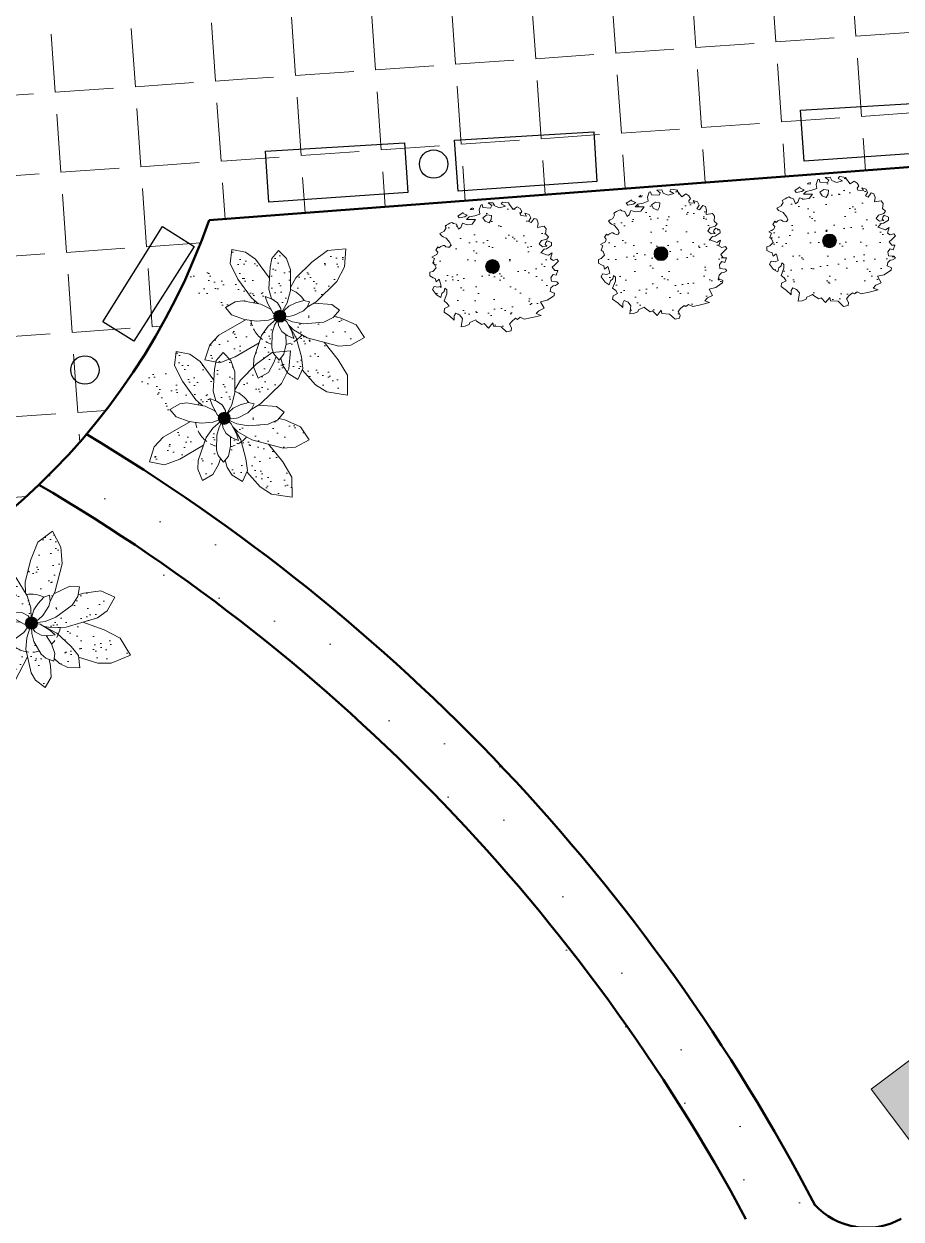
# Model space of a CAD drawing. Header units: millimetres. Extents: x -1763 to 200130, y 32327 to 185293.
# Drawn here: x 53097 to 66075, y 93435 to 111126 of the extents above; entities that cross this region are included whole.
import ezdxf

# ---------------------------------------------------------------- set-up
doc = ezdxf.new("R2010")
doc.units = ezdxf.units.MM
for name, color, linetype, lineweight in [('3', 7, 'Continuous', 9), ('5', 7, 'Continuous', 20), ('road', 7, 'Continuous', 50), ('trees', 7, 'Continuous', 20)]:
    doc.layers.add(name, color=color, linetype=linetype, lineweight=lineweight)
pattern_1 = [(4, (-124235629.9270571, -85020526.08981256), (-82.8323247474616, 1184.557431481028), [863.5999999999992, -323.8499999999997]), (94, (-124235629.9270571, -85020526.08981256), (-1184.557431481028, -82.83232474746154), [863.5999999999992, -323.8499999999997])]
pattern_2 = [(37.50000000000001, (0, 0), (-3.200062591968091, 97.88264746586847), [0, -77.21600000000001, 0, -86.36, 0, -82.55]), (7.499999999999999, (0, 0), (89.90465662760053, 143.3650201136709), [0, -41.65600000000001, 0, -69.596, 0, -26.67]), (327.5, (-62.48399999999999, 0), (158.1984740482916, 0.2874369357091382), [0, -25.4, 0, -91.44, 0, -119.38]), (317.5, (-62.48399999999999, 0), (152.7112904944594, 44.58586465144325), [0, -12.7, 0, -59.944, 0, -68.58])]

# ---------------------------------------------------------------- blocks, each defined once
blk = doc.blocks.new('K12-2')
at = {"linetype": 'Continuous'}
h = blk.add_hatch(dxfattribs=at)
h.set_pattern_fill('AR-SAND', scale=2, style=0)
h.set_pattern_definition(pattern_2)
h.paths.add_polyline_path([(106.7599999998965, 191.7999999996027), (104.3799999999938, 199.0479999999443), (110.6699999998018, 207.7104999998483), (104.7199999998157, 218.1399999999485), (93.32999999992532, 225.3874999996697), (78.19949999998423, 215.1344999997454), (60.00999999992199, 238.4689999998955), (63.40949999980869, 239.8829999997324), (37.22999999990861, 242.8884999999355), (32.80999999992854, 235.9944999998333), (48.95999999985361, 227.3319999999294), (26.8599999999424, 220.968499999799), (8.499999999912687, 228.3924999996962), (2.719999999953866, 240.4139999998734), (-15.98000000012692, 239.3529999999373), (-2.890000000206771, 229.8069999997097), (-7.310000000186828, 220.2609999999332), (-36.38000000001011, 222.2054999997417), (-39.44050000018433, 233.1659999999829), (-44.2000000000462, 231.7514999999694), (-50.49000000008347, 213.1899999999369), (-47.94000000015331, 197.6339999996489), (-67.32000000011107, 191.2699999998002), (-88.06000000004312, 186.4974999998594), (-97.58000000010905, 176.7749999999069), (-63.75000000002728, 176.4214999998294), (-76.33050000004188, 159.9809999997888), (-96.0500000001066, 157.5060000000085), (-113.7300000000341, 163.1634999998787), (-119.8504999999841, 146.3694999997606), (-127.8400000001075, 140.5359999998836), (-136.5100000000438, 159.0974999999162), (-147.3900000000886, 162.2789999996676), (-153.5100000000984, 165.9915000000183), (-160.4800000000064, 162.6329999999148), (-167.7900000001952, 158.9205000000222), (-178.1605000001055, 152.9104999999618), (-177.3100000000359, 149.7285000000339), (-175.4400000002079, 144.9554999999236), (-182.4100000001181, 133.1109999996406), (-191.5900000001336, 127.6315000000035), (-198.2199999999921, 123.5659999997515), (-192.1000000002114, 115.080499999749), (-186.3200000000233, 111.898499999821), (-175.4400000002079, 106.948999999986), (-161.1600000001108, 90.1549999998679), (-157.420500000173, 80.25550000002113), (-162.1800000000349, 73.00799999984154), (-168.9800000001468, 72.65499999994063), (-176.1200000000845, 74.4219999996858), (-181.5599999999922, 78.48849999981759), (-186.6600000000745, 79.19499999979598), (-194.9905000001327, 75.48299999962181), (-200.7700000001478, 69.6494999997376), (-206.3800000000829, 74.06849999960832), (-213.6900000000442, 61.87149999959366), (-206.5500000001066, 54.26999999963298), (-210.1205000001301, 44.37099999995553), (-219.9805000000213, 39.77450000002136), (-228.4799999999905, 34.29400000004536), (-219.3000000002048, 29.87499999971624), (-225.5905000001822, 12.90500000004249), (-218.6200000001027, 7.601999999678797), (-213.0100000001675, -5.833500000335321), (-225.4199999999856, -18.73750000004658), (-236.1300000000028, -22.09650000031979), (-236.3000000000302, -35.70850000005884), (-224.5700000000853, -42.77900000033696), (-216.4105000001673, -45.4310000000114), (-213.1800000001949, -58.15900000015974), (-201.279999999997, -48.25900000014372), (-199.7499999999945, -51.61799999996565), (-193.800000000012, -74.24500000025), (-204.680000000053, -78.3110000002125), (-220.3200000001288, -75.83599999998114), (-226.2705000000551, -87.32600000030654), (-210.9700000000904, -107.4785000000702), (-195.5000000000382, -117.2010000000228), (-190.7400000000071, -101.9980000000941), (-182.070000000067, -94.57400000019696), (-179.6900000001642, -82.37650000001304), (-172.2100000001792, -88.38700000024254), (-172.2100000001792, -103.4125000001077), (-183.090500000164, -130.2825000002485), (-170.8500000002004, -139.6509999999616), (-164.2200000001158, -150.2580000001253), (-181.2200000001667, -159.4505000002755), (-182.9200000001965, -172.3544999999866), (-162.3505000000021, -187.2040000002962), (-144.5000000001073, -203.2905000000974), (-144.6700000001347, -186.6735000003245), (-138.7200000001485, -176.951000000372), (-124.2700000000241, -183.3145000000513), (-113.9005000000016, -196.3960000002771), (-118.1500000000142, -227.685000000296), (-103.3605000000079, -225.564000000304), (-87.55050000013398, -219.7304999999687), (-85.0000000000382, -212.4825000000783), (-63.41000000020539, -202.2295000001614), (-60.01000000014926, -206.295500000124), (-40.63000000019201, -219.2000000000044), (-32.130499999992, -215.4880000002813), (-14.96000000019922, -232.9880000002086), (0.6799999998765998, -213.7200000001976), (3.399499999886757, -226.0940000001065), (32.29999999985013, -227.8620000001901), (53.20949999986625, -247.3070000000953), (70.20999999986088, -243.2410000001255), (72.24999999994178, -232.2815000002302), (64.25999999987833, -218.4930000003078), (72.92949999987472, -207.5330000002432), (86.86999999986436, -196.0430000003762), (93.84000000000017, -199.9315000002753), (104.0399999999427, -191.9765000002371), (119.8499999998166, -199.7545000003811), (143.479500000012, -194.2750000002924), (149.5999999999658, -193.3905000000814), (183.0899999999928, -184.905999999959), (165.0700000000143, -178.1880000003221), (175.0994999999893, -167.4050000001444), (194.4799999998868, -158.0360000002693), (181.3894999997974, -133.6410000003525), (206.7199999999065, -127.9845000003697), (225.9299999998366, -114.3730000003415), (232.3899999998976, -110.3065000002098), (233.4099999998215, -101.4680000002991), (217.2599999998965, -94.39750000001368), (219.9799999998504, -81.13950000006301), (228.8194999998741, -72.83100000040578), (237.1499999999287, -71.77000000001863), (248.7099999998463, -64.52250000029743), (242.9299999998875, -57.98200000026554), (222.5300000000061, -56.03700000028766), (220.6599999999526, -41.36450000033077), (228.9899999998416, -30.05100000018865), (240.7194999998428, -33.23350000027859), (247.0099999998202, -15.55550000011863), (235.1094999999078, -15.55550000011863), (225.24999999996, -3.005000000033772), (235.1094999999078, 5.3034999996235), (248.8799999998737, 19.445499999616), (242.7599999998638, 27.04700000003503), (228.9899999998416, 22.62749999999506), (218.2794999998805, 29.34449999975185), (224.5699999998579, 50.91099999981093), (210.7999999998356, 41.89599999972416), (203.9999999999533, 44.19399999960285), (183.9399999998932, 51.61849999967671), (181.8999999998159, 50.91099999981087), (194.6499999999105, 65.40699999959178), (203.8294999999853, 66.64449999971112), (222.8699999998317, 79.01849999961996), (222.0199999999313, 89.97849999968454), (206.5499999998792, 96.8724999997867), (200.9399999999478, 89.62499999961445), (198.2199999999939, 82.37749999989316), (204.5099999998019, 76.72049999973387), (188.699999999928, 74.24549999996087), (176.4599999999082, 84.67549999977197), (184.2799999999443, 97.75649999982852), (204.6799999998257, 103.2364999996353), (211.309999999914, 112.0750000000044), (200.0899999998183, 122.8584999998929), (202.4695000000065, 141.9499999997207), (194.8199999999379, 151.4959999999483), (170.3399999998983, 147.4299999999857), (171.8699999999007, 163.693499999681), (167.449999999917, 177.8354999996737), (157.2499999999782, 181.3709999996718), (145.3500000000094, 165.6379999999408), (135.6599999999162, 169.7034999997413), (143.9899999998051, 183.4924999998256), (138.039999999819, 196.0429999999178), (121.7194999999265, 200.8164999997462), (128.1799999999312, 190.0329999998576)])
h.paths.add_polyline_path([(-12.58000000007092, 163.8699999998572), (-28.22050000008675, 170.2339999997057), (-36.38000000001009, 183.8454999997339), (-21.42000000003463, 194.8054999997985), (-3.91000000013082, 191.7999999996028), (-5.440000000133297, 176.7749999999069)], flags=16)
h.paths.add_polyline_path([(26.14384128001319, 0, -1), (-26.14384128001319, 0, -1)], flags=16)
h = blk.add_hatch(color=256, dxfattribs=at)
edge = h.paths.add_edge_path()
edge.add_arc((0, 0), 26.14384128001319, 0, 360)
for p, q in [((-44.2000000000462, 231.7514999999694), (-50.49000000008346, 213.1899999999368)), ((-39.44050000018433, 233.1659999999829), (-44.2000000000462, 231.7514999999694)), ((-36.38000000001011, 222.2054999997417), (-39.44050000018433, 233.1659999999829)), ((2.71999999995387, 240.4139999998733), (-15.98000000012689, 239.3529999999373)), ((-15.98000000012689, 239.3529999999373), (-2.890000000206783, 229.8069999997097)), ((-2.890000000206783, 229.8069999997097), (-7.310000000186847, 220.2609999999331)), ((8.499999999912689, 228.3924999996962), (2.71999999995387, 240.4139999998733)), ((26.85999999994237, 220.968499999799), (8.499999999912689, 228.3924999996962)), ((48.95999999985361, 227.3319999999294), (26.85999999994237, 220.968499999799)), ((37.22999999990861, 242.8884999999354), (32.80999999992855, 235.9944999998334)), ((32.80999999992855, 235.9944999998334), (48.95999999985361, 227.3319999999294)), ((63.40949999980876, 239.8829999997324), (37.22999999990861, 242.8884999999354)), ((60.009999999922, 238.4689999998955), (63.40949999980876, 239.8829999997324)), ((78.19949999998425, 215.1344999997455), (60.009999999922, 238.4689999998955)), ((-110.1600000001799, 203.6444999998785), (-131.2400000001635, 190.2095000000336)), ((-131.2400000001635, 190.2095000000336), (-125.8000000000266, 183.4924999998257)), ((-125.8000000000266, 183.4924999998257), (-105.0600000000941, 186.4974999998594)), ((-111.0100000000803, 199.7554999998101), (-111.0100000000803, 199.7554999998101)), ((-95.37000000000444, 192.8609999999899), (-111.0100000000803, 199.7554999998101)), ((-105.0600000000941, 186.4974999998594), (-95.37000000000444, 192.8609999999899)), ((-88.06000000004315, 186.4974999998594), (-97.58000000010907, 176.7749999999069)), ((-67.32000000011067, 191.2699999998003), (-88.06000000004315, 186.4974999998594)), ((-75.82000000002336, 221.144999999975), (-83.8100000000868, 215.1344999997455)), ((-83.8100000000868, 215.1344999997455), (-72.93000000004213, 214.0739999999787)), ((-72.93000000004213, 214.0739999999787), (-71.74050000003444, 220.0844999997571)), ((-47.9400000001533, 197.6339999996489), (-67.32000000011067, 191.2699999998003)), ((-50.49000000008346, 213.1899999999368), (-47.9400000001533, 197.6339999996489)), ((-7.310000000186847, 220.2609999999331), (-36.38000000001011, 222.2054999997417)), ((-21.42000000003463, 194.8054999997985), (-36.38000000001011, 183.8454999997339)), ((-36.38000000001011, 183.8454999997339), (-28.22050000008676, 170.2339999997057)), ((-3.910000000130822, 191.7999999996027), (-21.42000000003463, 194.8054999997985)), ((-5.440000000133296, 176.7749999999069), (-3.910000000130822, 191.7999999996027)), ((93.32999999992535, 225.3874999996697), (78.19949999998425, 215.1344999997455)), ((104.7199999998156, 218.1399999999485), (93.32999999992535, 225.3874999996697)), ((104.3799999999937, 199.0479999999443), (110.6699999998018, 207.7104999998483)), ((106.7599999998965, 191.7999999996027), (104.3799999999937, 199.0479999999443)), ((110.6699999998018, 207.7104999998483), (104.7199999998156, 218.1399999999485)), ((128.1799999999312, 190.0329999998576), (106.7599999998965, 191.7999999996027)), ((138.039999999819, 196.0429999999178), (121.7194999999265, 200.8164999997462)), ((121.7194999999265, 200.8164999997462), (128.1799999999312, 190.0329999998576)), ((135.6599999999162, 169.7034999997413), (143.9899999998051, 183.4924999998257)), ((143.9899999998051, 183.4924999998257), (138.039999999819, 196.0429999999178)), ((157.2499999999782, 181.3709999996718), (145.3500000000095, 165.6379999999408)), ((167.4499999999171, 177.8354999996736), (157.2499999999782, 181.3709999996718)), ((-175.4400000002079, 144.9554999999236), (-182.4100000001181, 133.1109999996406)), ((-167.7900000001955, 158.920500000022), (-178.1605000001055, 152.9104999999618)), ((-178.1605000001055, 152.9104999999618), (-177.3100000000359, 149.7285000000338)), ((-177.3100000000359, 149.7285000000338), (-175.4400000002079, 144.9554999999236)), ((-160.4800000000087, 162.6329999999143), (-167.7900000001955, 158.920500000022)), ((-153.5100000000984, 165.9915000000183), (-160.4800000000087, 162.6329999999143)), ((-147.3900000000885, 162.2789999996676), (-153.5100000000984, 165.9915000000183)), ((-136.5100000000439, 159.0974999999162), (-147.3900000000885, 162.2789999996676)), ((-127.8400000001075, 140.5359999998836), (-136.5100000000439, 159.0974999999162)), ((-119.8504999999841, 146.3694999997606), (-127.8400000001075, 140.5359999998836)), ((-113.7300000000341, 163.1634999998787), (-119.8504999999841, 146.3694999997606)), ((-96.05000000010659, 157.5060000000085), (-113.7300000000341, 163.1634999998787)), ((-97.58000000010907, 176.7749999999069), (-63.75000000002728, 176.4214999998294)), ((-76.33050000004187, 159.9809999997888), (-96.05000000010659, 157.5060000000085)), ((-63.75000000002728, 176.4214999998294), (-76.33050000004187, 159.9809999997888)), ((-28.22050000008676, 170.2339999997057), (-12.58000000007087, 163.8699999998571)), ((-12.58000000007087, 163.8699999998571), (-5.440000000133296, 176.7749999999069)), ((145.3500000000095, 165.6379999999408), (135.6599999999162, 169.7034999997413)), ((171.8699999999008, 163.6934999996811), (167.4499999999171, 177.8354999996736)), ((170.3399999998983, 147.4299999999857), (171.8699999999008, 163.6934999996811)), ((194.8199999999379, 151.4959999999483), (170.3399999998983, 147.4299999999857)), ((202.4695000000065, 141.9499999997206), (194.8199999999379, 151.4959999999483)), ((200.0899999998182, 122.858499999893), (202.4695000000065, 141.9499999997206)), ((-191.5900000001329, 127.6315000000031), (-198.2199999999921, 123.5659999997515)), ((-198.2199999999921, 123.5659999997515), (-192.1000000002114, 115.080499999749)), ((-192.1000000002114, 115.080499999749), (-186.3200000000234, 111.8984999998211)), ((-182.4100000001181, 133.1109999996406), (-191.5900000001329, 127.6315000000031)), ((-186.3200000000234, 111.8984999998211), (-175.4400000002079, 106.948999999986)), ((-175.4400000002079, 106.948999999986), (-161.1600000001108, 90.15499999986787)), ((176.4599999999082, 84.675499999772), (184.2799999999443, 97.75649999982852)), ((184.2799999999443, 97.75649999982852), (204.6799999998257, 103.2364999996353)), ((211.309999999914, 112.0750000000044), (200.0899999998182, 122.858499999893)), ((206.5499999998792, 96.87249999978667), (200.9399999999478, 89.62499999961437)), ((204.6799999998257, 103.2364999996353), (211.309999999914, 112.0750000000044)), ((222.0199999999313, 89.97849999968457), (206.5499999998792, 96.87249999978667)), ((-206.3800000000829, 74.06849999960832), (-213.6900000000442, 61.87149999959365)), ((-213.6900000000442, 61.87149999959365), (-206.5500000001066, 54.269999999633)), ((-206.5500000001066, 54.269999999633), (-210.1205000001301, 44.37099999995553)), ((-200.7700000001478, 69.6494999997376), (-206.3800000000829, 74.06849999960832)), ((-194.9905000001327, 75.48299999962182), (-200.7700000001478, 69.6494999997376)), ((-186.6600000000744, 79.19499999979598), (-194.9905000001327, 75.48299999962182)), ((-181.5599999999922, 78.48849999981758), (-186.6600000000744, 79.19499999979598)), ((-176.1200000000845, 74.4219999996858), (-181.5599999999922, 78.48849999981758)), ((-168.9800000001469, 72.65499999994063), (-176.1200000000845, 74.4219999996858)), ((-162.1800000000349, 73.00799999984156), (-168.9800000001469, 72.65499999994063)), ((-157.420500000173, 80.25550000002113), (-162.1800000000349, 73.00799999984156)), ((-161.1600000001108, 90.15499999986787), (-157.420500000173, 80.25550000002113)), ((188.699999999928, 74.24549999996088), (176.4599999999082, 84.675499999772)), ((181.8999999998159, 50.91099999981088), (194.6499999999105, 65.40699999959179)), ((183.9399999998932, 51.61849999967671), (181.8999999998159, 50.91099999981088)), ((203.9999999999527, 44.19399999960297), (183.9399999998932, 51.61849999967671)), ((204.5099999998019, 76.72049999973387), (188.699999999928, 74.24549999996088)), ((194.6499999999105, 65.40699999959179), (203.8294999999853, 66.64449999971112)), ((200.9399999999478, 89.62499999961437), (198.2199999999939, 82.37749999989319)), ((198.2199999999939, 82.37749999989319), (204.5099999998019, 76.72049999973387)), ((203.8294999999853, 66.64449999971112), (222.8699999998316, 79.01849999961996)), ((224.5699999998578, 50.91099999981088), (210.7999999998356, 41.89599999972415)), ((218.2794999998805, 29.34449999975186), (224.5699999998578, 50.91099999981088)), ((222.8699999998316, 79.01849999961996), (222.0199999999313, 89.97849999968457)), ((-219.9805000000215, 39.77450000002136), (-228.4799999999905, 34.29400000004534)), ((-228.4799999999905, 34.29400000004534), (-219.3000000002048, 29.87499999971624)), ((-219.3000000002048, 29.87499999971624), (-225.5905000001821, 12.90500000004249)), ((-225.5905000001821, 12.90500000004249), (-218.6200000001027, 7.60199999967881)), ((-210.1205000001301, 44.37099999995553), (-219.9805000000215, 39.77450000002136)), ((-218.6200000001027, 7.60199999967881), (-213.0100000001676, -5.833500000335334)), ((6.28999999980806, 3.53599999970902), (0, 0)), ((0, 0), (2.039999999851716, -5.30350000008184)), ((5.099499999916588, -2.828000000139582), (7.989999999837892, 1.414500000006228)), ((210.7999999998356, 41.89599999972415), (203.9999999999527, 44.19399999960297)), ((228.9899999998415, 22.62749999999505), (218.2794999998805, 29.34449999975186)), ((225.24999999996, -3.00500000003376), (235.1094999999077, 5.303499999623455)), ((242.7599999998638, 27.04700000003504), (228.9899999998415, 22.62749999999505)), ((235.1094999999077, 5.303499999623455), (248.8799999998737, 19.445499999616)), ((248.8799999998737, 19.445499999616), (242.7599999998638, 27.04700000003504)), ((-236.1300000000028, -22.09650000031979), (-236.3000000000302, -35.70850000005885)), ((-236.3000000000302, -35.70850000005885), (-224.5700000000852, -42.77900000033696)), ((-225.4199999999855, -18.73750000004657), (-236.1300000000028, -22.09650000031979)), ((-213.0100000001676, -5.833500000335334), (-225.4199999999855, -18.73750000004657)), ((-224.5700000000852, -42.77900000033696), (-216.4105000001673, -45.43100000001141)), ((2.039999999851716, -5.30350000008184), (5.099499999916588, -2.828000000139582)), ((220.6599999999526, -41.36450000033074), (228.9899999998415, -30.05100000018865)), ((222.5300000000061, -56.03700000028766), (220.6599999999526, -41.36450000033074)), ((235.1094999999077, -15.55550000011863), (225.24999999996, -3.00500000003376)), ((228.9899999998415, -30.05100000018865), (240.7194999998428, -33.23350000027858)), ((247.0099999998201, -15.55550000011863), (235.1094999999077, -15.55550000011863)), ((240.7194999998428, -33.23350000027858), (247.0099999998201, -15.55550000011863)), ((-220.3200000001289, -75.83599999998114), (-226.2705000000551, -87.32600000030652)), ((-226.2705000000551, -87.32600000030652), (-210.9700000000903, -107.4785000000702)), ((-204.680000000053, -78.31100000021252), (-220.3200000001289, -75.83599999998114)), ((-216.4105000001673, -45.43100000001141), (-213.1800000001949, -58.15900000015972)), ((-213.1800000001949, -58.15900000015972), (-201.279999999997, -48.25900000014371)), ((-193.800000000012, -74.24500000025), (-204.680000000053, -78.31100000021252)), ((-201.279999999997, -48.25900000014371), (-199.7499999999945, -51.61799999996583)), ((-199.7499999999945, -51.61799999996583), (-193.800000000012, -74.24500000025)), ((-182.070000000067, -94.57400000019697), (-179.6900000001642, -82.37650000001304)), ((-179.6900000001642, -82.37650000001304), (-172.2100000001792, -88.38700000024255)), ((-172.2100000001792, -88.38700000024255), (-172.2100000001792, -103.4125000001077)), ((217.2599999998965, -94.39750000001368), (219.9799999998504, -81.13950000006298)), ((219.9799999998504, -81.13950000006298), (228.8194999998741, -72.83100000040577)), ((242.9299999998875, -57.98200000026554), (222.5300000000061, -56.03700000028766)), ((228.8194999998741, -72.83100000040577), (237.1499999999287, -71.77000000001863)), ((237.1499999999287, -71.77000000001863), (248.7099999998463, -64.52250000029744)), ((248.7099999998463, -64.52250000029744), (242.9299999998875, -57.98200000026554)), ((-210.9700000000903, -107.4785000000702), (-195.5000000000382, -117.2010000000228)), ((-195.5000000000382, -117.2010000000228), (-190.7400000000071, -101.9980000000942)), ((-190.7400000000071, -101.9980000000942), (-182.070000000067, -94.57400000019697)), ((-172.2100000001792, -103.4125000001077), (-183.090500000164, -130.2825000002485)), ((-183.090500000164, -130.2825000002485), (-170.8500000002005, -139.6509999999616)), ((181.3894999997974, -133.6410000003525), (206.7199999999066, -127.9845000003697)), ((194.4799999998868, -158.0360000002693), (181.3894999997974, -133.6410000003525)), ((206.7199999999066, -127.9845000003697), (225.9299999998366, -114.3730000003416)), ((233.4099999998216, -101.4680000002991), (217.2599999998965, -94.39750000001368)), ((225.9299999998366, -114.3730000003416), (232.3899999998976, -110.3065000002098)), ((232.3899999998976, -110.3065000002098), (233.4099999998216, -101.4680000002991)), ((-181.2200000001667, -159.4505000002755), (-182.9200000001965, -172.3544999999867)), ((-182.9200000001965, -172.3544999999867), (-162.3505000000023, -187.2040000002962)), ((-164.2200000001158, -150.2580000001253), (-181.2200000001667, -159.4505000002755)), ((-170.8500000002005, -139.6509999999616), (-164.2200000001158, -150.2580000001253)), ((-144.6700000001347, -186.6735000003246), (-138.7200000001485, -176.951000000372)), ((-138.7200000001485, -176.951000000372), (-124.2700000000241, -183.3145000000513)), ((165.0700000000143, -178.1880000003221), (175.0994999999893, -167.4050000001444)), ((183.0899999999929, -184.905999999959), (165.0700000000143, -178.1880000003221)), ((175.0994999999893, -167.4050000001444), (194.4799999998868, -158.0360000002693)), ((-162.3505000000023, -187.2040000002962), (-144.5000000001073, -203.2905000000974)), ((-144.5000000001073, -203.2905000000974), (-144.6700000001347, -186.6735000003246)), ((-124.2700000000241, -183.3145000000513), (-113.9005000000016, -196.3960000002771)), ((-113.9005000000016, -196.3960000002771), (-118.1500000000142, -227.685000000296)), ((-118.1500000000142, -227.685000000296), (-103.360500000008, -225.5640000003041)), ((-103.360500000008, -225.5640000003041), (-87.55050000013398, -219.7304999999687)), ((-87.55050000013398, -219.7304999999687), (-85.0000000000382, -212.4825000000783)), ((-85.0000000000382, -212.4825000000783), (-63.4100000002054, -202.2295000001614)), ((-63.4100000002054, -202.2295000001614), (-60.01000000014938, -206.2955000001239)), ((-60.01000000014938, -206.2955000001239), (-40.63000000019201, -219.2000000000044)), ((-40.63000000019201, -219.2000000000044), (-32.13049999999203, -215.4880000002813)), ((-32.13049999999203, -215.4880000002813), (-14.96000000019922, -232.9880000002086)), ((-14.96000000019922, -232.9880000002086), (0.6799999998765998, -213.7200000001976)), ((0.6799999998765998, -213.7200000001976), (3.399499999886757, -226.0940000001065)), ((64.25999999987835, -218.4930000003078), (72.92949999987468, -207.5330000002432)), ((72.24999999994179, -232.2815000002302), (64.25999999987835, -218.4930000003078)), ((72.92949999987468, -207.5330000002432), (86.86999999986438, -196.0430000003762)), ((86.86999999986438, -196.0430000003762), (93.84000000000015, -199.9315000002753)), ((93.84000000000015, -199.9315000002753), (104.0399999999427, -191.9765000002371)), ((104.0399999999427, -191.9765000002371), (119.8499999998166, -199.7545000003811)), ((119.8499999998166, -199.7545000003811), (143.4795000000122, -194.2750000002925)), ((143.4795000000122, -194.2750000002925), (149.5999999999658, -193.3905000000814)), ((149.5999999999658, -193.3905000000814), (183.0899999999929, -184.905999999959)), ((3.399499999886757, -226.0940000001065), (32.29999999985012, -227.8620000001902)), ((32.29999999985012, -227.8620000001902), (53.20949999986624, -247.3070000000953)), ((53.20949999986624, -247.3070000000953), (70.20999999986088, -243.2410000001255)), ((70.20999999986088, -243.2410000001255), (72.24999999994179, -232.2815000002302))]:
    blk.add_line(p, q, dxfattribs=at)
blk.add_circle((0, 0), 26.14384128001319, dxfattribs=at)
blk = doc.blocks.new('I_FURN_PLANTS_3D - TYPE 1_P')
at = {"linetype": 'Continuous'}
h = blk.add_hatch(dxfattribs=at)
h.set_pattern_fill('AR-SAND', scale=2, style=0)
h.set_pattern_definition(pattern_2)
h.paths.add_polyline_path([(-9.17222222222233, 136.525), (-4.57904468412903, 186.1313174114021), (31.44164551374024, 279.9116757256373), (74.57859477418515, 356.1202860857567), (146.0864418938306, 397.5195659971305), (172.8458528133709, 321.0641062270155), (169.4964771050984, 247.3778406450178), (121.8711538461534, 125.1682692307692), (95.25, 87.53146551724143), (95.25, 114.3), (70.59661371344589, 109.3693227426891), (33.29406056237622, 125.8452865874158)])
h.paths.add_polyline_path([(223.0283539870693, 99.50614224137928), (250.03125, 104.775), (327.3424999999997, 104.775), (385.7625, 68.2625), (343.667466887417, 12.77359271523183), (296.1821428571427, -13.60714285714283), (152.2778846153849, -37.5911858974359), (80.96249999999998, -30.1625), (51.13421052631656, -19.63486842105305), (38.78035714285738, -9.751785714285662), (26.31284187783262, -6.62341902305094), (26.62108339696465, -5.698694465654834), (27.1275924766868, -0.02869045074271526), (61.91250000000002, 0), (112.4286423841061, 13.03642384105959), (190.6094827586207, 57.01314655172411), (220.9632894736842, 92.42592105263152)])
h.paths.add_polyline_path([(229.1835135135135, -24.77358108108108), (319.1076183220791, -70.09991580393924), (385.2593725252734, -116.8623627406801), (421.8855272596847, -197.4399031563847), (331.73120627203, -222.9182982181131), (272.3384258104088, -214.603308953486), (190.5, -177.2366935483869), (190.5, -170.4397727272729), (162.9833333333338, -125.4125), (106.6799999999997, -57.84850000000009), (60.32500000000005, -25.4), (56.62995689655247, -24.03146551724181), (51.1342105263152, -19.6348684210526), (80.96249999999998, -30.1625), (152.2778846153849, -37.5911858974359)])
h.paths.add_polyline_path([(56.62995689655145, -24.03146551724143), (60.32500000000005, -25.4), (106.6799999999997, -57.84850000000009), (162.9833333333338, -125.4125), (190.5, -170.4397727272729), (190.5, -225.425), (137.3091867469876, -217.5448795180723), (102.5551532033426, -195.3022980501393), (80.95995184590709, -169.5541733547348), (87.00524193548415, -147.7911290322579), (77.37336956521722, -102.8423913043476), (58.80244318181769, -63.63710227272714), (65.08749999999998, -65.08749999999999), (98.42499999999995, -65.08749999999999), (77.64318181818192, -40.84204545454548)])
h.paths.add_polyline_path([(-11.36063049917925, -24.61469941488849), (-28.57500000000005, -61.91249999999999), (-39.25594660194224, -112.2655339805824), (-28.45884146341473, -220.2365853658537), (-14.49102564102554, -255.7910256410256), (25.39999999999998, -293.6875), (57.15738372093017, -250.7216279069767), (60.78241525423743, -199.9711864406781), (58.94916666666643, -171.5558333333332), (43.60955882352948, -163.8860294117647), (26.24811643835608, -143.8535958904112), (0.2050837320568917, -82.466447368421), (-4.762500000000045, -46.03749999999999), (-2.777009760849069, -26.97962084240296)])
h.paths.add_polyline_path([(-110.2230053248575, -69.25618905308333), (-131.518269230769, -75.46730769230744), (-214.5567307692309, -189.6451923076925), (-233.2302083333338, -245.665625), (-225.425, -315.9125), (-158.8594827586207, -300.1469827586207), (-106.9975000000002, -248.2850000000001), (-35.74771897810251, -147.3478102189783), (-38.03299315984691, -124.4950684015356), (-57.59371219696368, -116.7411450191118), (-83.9914679574897, -99.45332541119961)])
h.paths.add_polyline_path([(-239.1527735562308, 74.62697568389059), (-320.8563334620899, 80.60272389912808), (-390.8803883812834, 57.76879294721731), (-459.504949784792, -1.052259684361495), (-390.4753922626676, -58.88783490560041), (-284.879949784792, -77.25225968436149), (-212.7250000000004, -76.19999999999999), (-238.125, -63.5), (-208.3794191919192, -23.13099747474743), (-181.1461431226764, -5.429368029739836), (-129.9881295647283, 6.972574650974926), (-129.8208519390753, 17.36131483973576), (-149.4145522388064, 22.9595149253731)])
h.paths.add_polyline_path([(-110.2271516393441, 11.76311475409843), (-149.4145522388064, 22.9595149253731), (-245.4173818482175, 79.79527752477945), (-299.8559804413239, 124.7071213640923), (-319.0875000000001, 184.15), (-257.834971910112, 198.5623595505617), (-203.4830226904371, 188.2795583468396), (-112.2467749225762, 136.8846793413381), (-94.86086350974915, 91.04909470752096), (-65.75322580645184, 55.61370967741934), (-95.25, 53.97499999999999), (-73.81874999999991, 30.7578125), (-50.35902777777778, 12.17083333333336), (-99.83804945054908, 14.28168498168507)])
h.paths.add_polyline_path([(-65.75322580645161, 55.61370967741931), (-94.86086350974915, 91.04909470752096), (-129.6326863354034, 182.7202639751553), (-138.9619983277596, 220.9704431438126), (-125.4124999999999, 266.7), (-78.89261049723746, 248.8077348066299), (-41.80940594059393, 209.9586633663366), (-3.907692307692514, 124.6798076923077), (6.350000000000023, 68.2625), (2.52748352489732, 26.95283963867004), (-6.045290680376297, 26.37808136075211), (-9.891346153846598, 34.0701923076923), (-33.93281249999995, 50.89921875)])
h = blk.add_hatch(color=256, dxfattribs=at)
edge = h.paths.add_edge_path()
edge.add_arc((0.03079528325758929, -0.02869045074271526), 27.0967971934291, 0, 360)
at = {"color": 0, "linetype": 'ByBlock', "lineweight": -2}
for p, q in [((-7.937500000000114, -12.7), (-14.88281250000011, -11.7078125)), ((-6.600657894736969, -19.3842105263158), (-7.937500000000114, -12.7)), ((80.96249999999986, -30.1625), (51.1342105263152, -19.6348684210526))]:
    blk.add_line(p, q, dxfattribs=at)
for points in [[(95.25, 87.53146551724143), (121.8711538461532, 125.1682692307692), (169.4964771050984, 247.3778406450178), (172.8458528133708, 321.0641062270155), (146.0864418938306, 397.5195659971305), (74.57859477418492, 356.1202860857567), (31.44164551374024, 279.9116757256373), (-4.579044684129144, 186.1313174114021), (-9.172222222222445, 136.525)], [(-2.786224489796155, 17.13852040816334), (1.587499999999864, 20.6375), (6.349999999999909, 68.2625), (-3.907692307692628, 124.6798076923077), (-41.80940594059405, 209.9586633663366), (-78.89261049723746, 248.8077348066299), (-125.4125000000001, 266.7), (-138.9619983277598, 220.9704431438126), (-129.6326863354034, 182.7202639751553), (-94.86086350974927, 91.04909470752096), (-65.75322580645184, 55.61370967741931)], [(-112.0321428571427, 136.3188311688311), (-203.4830226904372, 188.2795583468396), (-257.8349719101121, 198.5623595505617), (-319.0875000000001, 184.15), (-299.8559804413242, 124.7071213640923), (-239.152773556231, 74.62697568389059), (-149.4145522388064, 22.9595149253731), (-110.2271516393441, 11.76311475409843)], [(11.99444444444453, 5.468055555555575), (17.46249999999986, 0), (61.91249999999991, 0), (112.4286423841061, 13.03642384105959), (190.6094827586205, 57.01314655172411), (220.963289473684, 92.42592105263152), (233.3625, 134.9375), (191.2761820925548, 143.7054828973844), (116.3665350877195, 117.3858771929825)], [(223.0283539870691, 99.50614224137928), (250.03125, 104.775), (327.3424999999995, 104.775), (385.7624999999998, 68.2625), (343.667466887417, 12.77359271523183), (296.1821428571425, -13.60714285714283), (152.2778846153849, -37.5911858974359), (80.96249999999986, -30.1625)], [(-48.33055555555552, 11.64166666666673), (-52.38750000000016, 12.7), (-99.83804945054919, 14.28168498168507), (-181.1461431226764, -5.429368029739835), (-208.3794191919194, -23.13099747474743), (-238.1250000000001, -63.5), (-199.7926829268296, -82.66615853658544), (-138.0574421965324, -77.3745664739884), (-85.80855263157923, -62.13530701754387), (-39.68750000000011, -36.5125), (-12.70000000000016, -9.524999999999999), (-12.70000000000016, -3.175)], [(1.587499999999864, -15.875), (-9.525000000000091, -20.6375), (-28.57500000000016, -61.91249999999999), (-39.25594660194236, -112.2655339805824), (-28.45884146341484, -220.2365853658537), (-14.49102564102566, -255.7910256410256), (25.39999999999986, -293.6875), (57.15738372093006, -250.7216279069767), (60.78241525423732, -199.9711864406781), (58.94916666666631, -171.5558333333332)], [(58.80244318181758, -63.63710227272733), (77.37336956521722, -102.8423913043476), (87.00524193548404, -147.7911290322579), (77.78749999999991, -180.975), (43.60955882352937, -163.8860294117647), (26.24811643835596, -143.8535958904112), (0.205083732056778, -82.466447368421), (-4.762500000000159, -46.03749999999999), (-1.89552238805959, -17.36772388059699)], [(80.9599518459072, -169.5541733547349), (102.5551532033423, -195.3022980501393), (137.3091867469875, -217.5448795180723), (190.5, -225.425), (190.5, -170.4397727272729), (162.9833333333336, -125.4125), (106.6799999999996, -57.84850000000009), (60.32499999999982, -25.4), (56.62995689655122, -24.03146551724143)], [(190.5, -177.2366935483869), (272.3384258104088, -214.603308953486), (331.73120627203, -222.9182982181131), (421.8855272596845, -197.4399031563847), (385.2593725252732, -116.8623627406801), (319.1076183220791, -70.09991580393924), (229.1835135135136, -24.77358108108117)], [(-131.5182692307693, -75.4673076923077), (-214.556730769231, -189.6451923076925), (-233.2302083333338, -245.665625), (-225.4250000000001, -315.9125), (-158.8594827586209, -300.1469827586207), (-106.9975000000003, -248.2850000000001), (-35.74771897810251, -147.3478102189782)]]:
    blk.add_lwpolyline(points, dxfattribs=at)
blk.add_lwpolyline([(70.59661371344373, 109.3693227426903, 0.1585894399047146), (-7.275782054041315, 129.9715108033375)], format="xyb", dxfattribs=at)
for points in [[(95.25, 87.3125), (95.25, 114.3), (69.69125000000008, 109.18825), (40.63999999999965, 84.01049999999994), (18.46513157894708, 57.4006578947368), (7.937499999999886, 33.3375), (3.174999999999841, 9.524999999999999), (4.762499999999932, 6.35), (9.524999999999864, 4.762499999999999), (31.75, 11.1125), (55.39361702127621, 28.00079787234046), (86.4769736842104, 66.2572368421052)], [(-73.81875000000014, 30.7578125), (-32.65714285714273, -0.1133928571428314), (-14.28750000000014, -3.175), (-4.762500000000159, 0), (-3.175000000000068, 1.5875), (-1.587500000000091, 6.35), (-3.175000000000068, 20.6375), (-9.891346153846712, 34.0701923076923), (-33.93281250000007, 50.89921875), (-63.10312500000009, 55.7609375), (-95.25000000000011, 53.97499999999999)], [(77.6431818181818, -40.84204545454548), (38.78035714285716, -9.751785714285662), (14.28749999999991, -1.5875), (3.174999999999841, -3.175), (-1.13686837721616e-13, -11.1125), (3.174999999999841, -25.4), (11.51610169491471, -40.41398305084741), (36.3112676056337, -58.44683098591547), (65.08749999999986, -65.08749999999999), (98.42499999999995, -65.08749999999999)]]:
    blk.add_lwpolyline(points, close=True, dxfattribs=at)
at = {"linetype": 'Continuous'}
blk.add_circle((0.03079528325758929, -0.02869045074271526), 27.0967971934291, dxfattribs=at)
at = {"color": 0, "linetype": 'ByBlock', "lineweight": -2}
for start, end in [(149.2581048934674, 153.7531790097367), (21.2653247199277, 25.76039883619521), (172.4345177845027, 176.9295919007742), (323.0282354212859, 344.4965021480782), (212.1422923562632, 223.5770907598934), (229.8178539203137, 257.6637107005369), (306.6550894458831, 316.4179701258632), (265.2847908143989, 278.7498618653227)]:
    blk.add_arc((-1.13686837721616e-13, 0), 130.175, start, end, dxfattribs=at)

msp = doc.modelspace()

# ---------------------------------------------------------------- hatches: boundary and pattern name
at = {"layer": '3'}
h = msp.add_hatch(dxfattribs=at)
h.set_pattern_fill('ANGLE', color=256, scale=170, angle=4, style=0)
h.set_pattern_definition(pattern_1)
h.paths.add_polyline_path([(172157.1901664659, 167627.2256443724), (168957.3993282914, 166200.8923061192), (184377.6336582899, 127133.2680074945), (185212.6930864081, 124816.7940696701), (185946.6886788607, 122100.9932637215), (182980.1342523918, 121388.8162417077), (173560.0985183194, 119127.3600096591), (173793.5346827656, 118154.9878806807), (173933.5963813886, 117571.5646033175), (172863.9870395958, 117314.784822356), (172723.9253408536, 117898.2080997191), (172490.4891764075, 118870.5802286975), (169816.605619669, 118228.6643374935), (161051.3061679006, 116124.3898282535), (160988.2453389466, 116284.1563220806), (156524.8793263957, 115212.6416090876), (156141.9559573308, 116182.7894026153), (138154.8841752112, 109083.1802818663), (137822.9657187387, 108952.170002345), (139754.5434309244, 104058.59573856), (163217.7279632837, 113319.9171892591, -0.07526908443631862), (164676.6678509787, 113654.8907488585), (175830.5997801274, 114497.878628619, 0.4142135623753305), (178595.9801997989, 117715.4353312887), (178522.3440956846, 118689.7460086718), (184196.2686589062, 119093.3405470103), (184268.0089715198, 118144.1138940379, 0.4142135623731639), (187485.565674074, 115378.7334743626), (189371.2566752732, 115521.2495547719, 0.1599284258665613), (192252.7630060688, 116714.4915739298)], flags=16)
h.paths.add_polyline_path([(91333.1192414537, 165453.4505742602), (92468.07008660585, 166430.0386433713), (93298.98529015481, 166849.040029522), (94748.232611157, 167180.1994306259), (124601.9054179117, 169436.4696414657), (126275.3217975199, 169279.6452344172), (127633.4375143573, 168687.7241722085), (128547.778000176, 167952.3765507154), (129276.6165901497, 167005.6987243704), (130089.8102698177, 165120.299135752), (131321.1125828624, 162000.7579448409), (132032.5484893322, 160198.3138244338), (133200.2859028801, 158776.5157040656), (134149.5054050386, 158376.325970117), (135911.3724479005, 158504.1108136736), (137803.3663890585, 153710.6876475252), (136049.1374398619, 153018.2825690843), (135278.1394681036, 154971.6289612241), (131650.4961684644, 153539.7755851261), (132142.4446555823, 151476.2866256759), (122534.8128685057, 147684.0334344395), (120642.8097087666, 152477.3471651822), (120944.0989542529, 153696.511986617), (121722.8215534016, 156847.786380861), (122299.2495137081, 159424.631470535), (122254.6192156672, 161325.9022107348), (121634.3651861474, 163283.0096523501), (120688.6636015773, 164732.6607711837), (119265.8311432973, 166010.5455521941), (117595.1718702465, 166840.5648794249), (116720.7357083037, 167075.7423805296), (110545.755644612, 166869.8610938825), (105728.9639976174, 166505.8193368129), (99872.74815414846, 166063.2203494422), (94316.38521112502, 165643.2835373096)])
h.paths.add_polyline_path([(123132.445312269, 154042.2160381675), (122790.7439040095, 154794.9729471691), (123023.9358238652, 155860.3619816229), (123710.9702376723, 158640.5997178033), (124199.4499952346, 160617.3418258093), (124790.8429005668, 163010.5449017845), (125414.5732333958, 165140.2252527885), (126552.964244552, 165790.7442288212), (127547.8753791451, 165498.0278337114), (128374.4966621101, 164018.6122515686), (129110.3195711523, 162154.3829316013), (130381.7515336499, 158362.5339673124), (130133.7605747879, 157168.1947200075), (129048.9643171206, 155868.4606856667), (127290.0673448369, 155101.1337892376), (124157.8945954591, 153864.8114719652)], flags=16)
h.paths.add_polyline_path([(81583.35608144104, 166176.380511906), (82521.12598710507, 166025.2915889248), (83378.8143190816, 165873.5613189153), (84922.46973391622, 164968.9487976246), (85799.73235102743, 163986.1260200366), (86438.92282474041, 162658.4878202528), (88387.54106411338, 138553.349884063), (88830.04226924479, 135946.6876055337), (89521.76950690895, 134094.180603113), (92926.57430218905, 135438.0782354362), (91945.11718575656, 137924.6291573606), (119298.5050608888, 146406.7037720941), (122534.7798961923, 147684.1169684865), (120642.820224911, 152477.3205229528), (97125.15745060891, 143194.5263687037), (95492.28680534661, 142616.7469695918), (94091.04551821947, 142636.7070633657), (92982.21898945421, 143089.589922525), (92183.8814599216, 143776.8537944183), (91462.86707445979, 145138.1674144156), (91293.55929913372, 146544.648322694), (90156.37938927859, 162753.3015959896), (90504.61298115551, 164105.3337349556), (90991.7131126225, 165007.8785985932), (91333.1192414537, 165453.4505742602), (91900.59466408938, 165941.7446088754), (92468.07008660585, 166430.0386433713), (92883.52768838406, 166639.5393365063), (94023.60895060003, 167014.6197300144), (94551.46409657598, 167161.4098980315)])
h.paths.add_polyline_path([(97164.51061940938, 103696.4275711887), (99520.7184085697, 103941.034521278), (101376.01033324, 104497.545920264), (102138.4148365408, 102566.0688181631), (102159.7536405846, 100418.7947414555), (101513.6557084545, 99388.62033160403), (100294.6304716691, 98617.88199569657), (97105.51239543408, 98371.46619958803), (93259.23743534833, 98941.83540479094), (89979.77560076863, 100196.0599777065), (87305.89557688683, 101879.152562771), (87305.88551697135, 101879.1602877416), (84077.81553250551, 105138.3175866902), (82568.63483023643, 107535.5644091703), (81201.51149393618, 111104.7172584347), (80746.93560442328, 113642.402667854), (80659.69715016335, 115362.4308354445), (80767.68721598387, 117275.5435826965), (81067.14553879946, 119062.0566305704), (81633.96776030213, 121034.8198842965), (82220.02664120495, 122476.9634677321), (83076.20886683464, 124098.669699464), (83456.87895610929, 124704.8050169349), (84828.8114008531, 126514.4876362272), (86011.63238780946, 127744.780664634), (87287.20608708262, 128831.3368468769), (88372.70332702994, 129484.9729656242), (89400.13054041564, 129666.3929469176), (91069.20076038688, 129159.2235870883), (92190.60640239716, 127767.8667159751), (92953.01090558618, 125836.389613755), (91421.78254370391, 125096.4373717532), (89346.3707806617, 123560.4165126085), (88467.8781041205, 122646.3979108483), (87209.18362662196, 120864.7530253045), (86387.38737923652, 119094.677920524), (85751.30672513694, 116312.4236805104), (85707.88715575635, 114602.103894297), (85857.20030456036, 113238.7494635284), (86495.08877266943, 110955.4680531844), (88123.89782460034, 108107.1793369018), (89280.97028476745, 106834.9161484055), (91039.73310201615, 105468.4940342084), (93786.8775749132, 104204.9931548052), (95173.94160565734, 103870.4670970999)], flags=16)
edge = h.paths.add_edge_path(flags=16)
edge.add_arc((94702.98866001517, 114461.9596703686), 3000, 0, 360)
h.paths.add_polyline_path([(172157.1901664659, 167627.2256443724), (168957.3993282914, 166200.8923061192), (185212.6930864081, 124816.7940700166), (185946.6886788607, 122100.9932637215), (173560.0985182002, 119127.3600096591), (173933.5963813886, 117571.5646033175), (172863.9870395958, 117314.7848224714), (172490.4891764075, 118870.5802286975), (161051.3061677814, 116124.3898282535), (160988.2453389466, 116284.1563220806), (156524.8793262765, 115212.6416089721), (156141.955957219, 116182.7894030847), (137822.9657188579, 108952.1700021103), (139754.5434308052, 104058.5957390256), (160568.6941666603, 112274.2981049903), (162198.4723380804, 112917.5995084904), (163217.7279633954, 113319.9171893746), (163934.59133064, 113542.3105038442), (164676.6678509787, 113654.8907488585), (176785.9074892998, 114731.7569657005), (177879.6678019464, 115533.9279424623), (178604.5116386861, 117489.3471897356), (178522.3440956846, 118689.7460086718), (184196.2686589062, 119093.3405470103), (184425.7126818895, 117385.4295891486), (184804.0359216332, 116646.5992696583), (185304.058285363, 116095.0458723344), (187259.4775326326, 115370.2020355947), (188428.4111747295, 115449.9915145077), (191301.8490262851, 116071.2805060409), (192252.7630060688, 116714.4915739298)])
h.paths.add_polyline_path([(172157.1901664659, 167627.2256443724), (168957.3993282914, 166200.8923061192)], flags=17)
h.paths.add_polyline_path([(172157.1901664659, 167627.2256443724), (192252.7630060688, 116714.4915739298), (191301.8490262851, 116071.2805060409), (188428.4111747295, 115449.9915145077), (187259.4775326326, 115370.2020355947), (185304.058285363, 116095.0458723344), (184804.0359216332, 116646.5992696583), (184425.7126818895, 117385.4295891486), (184196.2686589062, 119093.3405470103), (178522.3440956846, 118689.7460086718), (178604.5116386861, 117489.3471897356), (177879.6678019464, 115533.9279424623), (176785.9074892998, 114731.7569657005), (164676.6678509787, 113654.8907488585), (163934.59133064, 113542.3105038442), (163217.7279633954, 113319.9171893746), (162198.4723380804, 112917.5995084904), (160568.6941666603, 112274.2981049903), (139754.5434308052, 104058.5957390256), (137822.9657188579, 108952.1700021103), (156141.955957219, 116182.7894030847), (156524.8793262765, 115212.6416089721), (160988.2453389466, 116284.1563220806), (161051.3061677814, 116124.3898282535), (172490.4891764075, 118870.5802286975), (172863.9870395958, 117314.7848224714), (173933.5963813886, 117571.5646033175), (173560.0985182002, 119127.3600096591), (185946.6886788607, 122100.9932637215), (185212.6930864081, 124816.7940700166), (168957.3993282914, 166200.8923061192)], flags=17)
h.paths.add_polyline_path([(139754.5434308052, 104058.5957390256), (137822.9657188579, 108952.1700021103)], flags=17)
h.paths.add_polyline_path([(89521.76950690895, 134094.180603113), (92926.57430218905, 135438.0782354362), (107943.6467725784, 97391.87655173987), (104642.2897930518, 96041.89865030348), (101772.2127985209, 95279.17375294492), (97659.69715016335, 94862.43083544448), (93639.62110998482, 95260.46604018286), (91561.00496980548, 95983.47791593894), (88249.05909754336, 97150.0753743574), (85925.82014522702, 98552.72737490013), (84128.7029402405, 99962.35954698548), (82234.95611914247, 101859.5658015199), (79450.5684935078, 105945.5505897738), (78188.07510850579, 108951.0397957154), (77903.59401638061, 109890.1014445089), (77777.88732624799, 111386.8737569526), (77472.00936992466, 112609.4449284263), (77455.91133826226, 113333.3354894519), (77327.12026061863, 114974.1548854597), (77313.43088071048, 117868.3136923462), (78007.11639731377, 121218.9524243101), (78526.31138689071, 122741.956528578), (79401.79128099978, 124695.9232998304), (80164.41346348822, 126051.0816502608), (81492.6821399033, 127957.821391359), (82850.11220926046, 129515.0548114441), (83745.43612246215, 130386.5451178961), (85442.89757409692, 131778.3506772928), (87666.35759203136, 133195.1781707592)])
edge = h.paths.add_edge_path()
edge.add_line((135924.4954091758, 158509.2550728694), (141294.8951581987, 160629.0795829371))
edge.add_line((141294.8951583132, 160629.0795829371), (160909.283875186, 171705.790188116))
edge.add_line((160909.2838751897, 171705.7901882343), (161910.1922802441, 172134.8339289669))
edge.add_line((161910.1922801286, 172134.833928965), (163920.8049154198, 172408.0993711939))
edge.add_line((163920.8049154207, 172408.0993713103), (169560.4308312126, 172834.3290026058))
edge.add_line((169560.4308312088, 172834.3290026076), (186937.4903121991, 174147.6461918335))
edge.add_line((186937.4903122038, 174147.6461917162), (188040.3615630306, 174108.8684142567))
edge.add_line((188040.3615630269, 174108.8684142567), (189493.1912312089, 173662.1374611976))
edge.add_line((189493.1912312061, 173662.1374611966), (190611.0941538829, 172921.0106245698))
edge.add_line((190611.0941538885, 172921.0106245689), (174721.5968708573, 171720.1198794162))
edge.add_line((174721.5968708545, 171720.1198794171), (174090.0401886823, 171603.4461556226))
edge.add_line((174090.0401886851, 171603.4461555071), (173063.2180176275, 171062.914402294))
edge.add_line((173063.2180176228, 171062.9144024104), (172405.463732711, 170321.4824347058))
edge.add_line((172405.463732712, 170321.4824347049), (171947.685012294, 168728.6513183024))
edge.add_line((171947.6850122958, 168728.6513183005), (172157.190166465, 167627.2256443715))
edge.add_line((172157.1901664659, 167627.2256443724), (168957.3993284078, 166200.8923061173))
edge.add_line((168957.3993282914, 166200.8923061192), (167984.8998811152, 168463.9227722771))
edge.add_line((167984.8998812288, 168463.9227722771), (166666.1146608442, 170948.9034747938))
edge.add_line((166666.114660725, 170948.9034747928), (155587.7734751441, 164660.7823632183))
edge.add_line((155587.773475267, 164660.7823632173), (154797.9653188325, 166052.2575070597))
edge.add_line((154797.9653188288, 166052.2575071789), (153841.326157379, 165509.2643996011))
edge.add_line((153841.3261573762, 165509.2643995993), (154631.1343138106, 164117.7892557569))
edge.add_line((154631.1343138143, 164117.7892556414), (144381.7103279792, 158300.1656361856))
edge.add_line((144381.7103279829, 158300.1656361856), (144455.7548426632, 158169.714841363))
edge.add_line((144455.7548427731, 158169.7148413621), (144463.1977003776, 158150.8581392225))
edge.add_line((144463.1977003813, 158150.8581392206), (140471.2442344101, 155885.005657861))
edge.add_line((140471.2442342937, 155885.0056578629), (140854.1676032403, 154914.857864216))
edge.add_line((140854.1676032394, 154914.857864216), (137803.3663890595, 153710.6876475262))
edge.add_line((137803.3663890585, 153710.6876475252), (135911.3117951695, 158504.0511867944))
edge = h.paths.add_edge_path()
edge.add_line((137822.9657188579, 108952.1700021103), (139754.5434309226, 104058.5957386754))
edge.add_line((139754.5434309244, 104058.59573856), (88076.80946768541, 83660.50760105718))
edge.add_line((88076.80946768075, 83660.50760105625), (87033.75368186086, 82967.89973038156))
edge.add_line((87033.75368186086, 82967.89973038062), (90414.6780269714, 92334.54294870421))
edge.add_line((90414.6780269742, 92334.54294870421), (90817.45874235034, 90833.05968618765))
edge.add_line((90817.45874235034, 90833.05968618765), (91316.80147226993, 90190.03508875426))
edge.add_line((91316.801472269, 90190.03508875519), (93414.67802697327, 89334.54294858873))
edge.add_line((93414.6780269742, 89334.54294870421), (96220.71336017083, 90222.92267794069))
edge.add_line((96220.71336016804, 90222.92267794162), (104102.7274479186, 93361.99893145729))
edge.add_line((104102.7274479195, 93361.99893134087), (104928.2655483615, 94168.91975079104))
edge.add_line((104928.2655482441, 94168.91975090653), (105047.734624872, 94755.54942078702))
edge.add_line((105047.7346248701, 94755.54942078888), (104625.7727048835, 96082.29101840407))
edge.add_line((104625.7727048844, 96082.29101840407), (107943.6467725802, 97391.87655174173))
edge.add_line((107943.6467725784, 97391.87655173987), (108813.7054879218, 95187.5568066705))
edge.add_line((108813.7054879218, 95187.55680655316), (134829.5831357129, 107770.6632766146))
edge.add_line((134829.5831357166, 107770.6632766165), (137822.954540424, 108952.198322))
h.paths.add_polyline_path([(40038.02868263423, 142103.1349348612), (38223.37914635986, 139797.804546494), (37637.86334013939, 138037.1273593716), (37515.86547172815, 136739.2476632483), (37811.6961896196, 134730.9467843249), (37811.69877334684, 134730.9382046349), (39758.57838376611, 131619.6562419161), (41298.30886498094, 130544.0197091773), (43792.6848769933, 129808.53367557), (46573.61815420538, 130018.7100566216), (47492.31234628707, 130459.2870734148), (49268.98034783453, 131681.5930230767), (50697.79878440499, 133599.9787799753), (50976.73184220493, 134227.5026521645), (51445.41363632679, 136739.2476632483), (51381.25340563804, 137682.4371927194), (51072.93928082287, 138986.3930366226), (49779.59145087004, 141259.1134591028), (48066.61141179502, 142709.9162901975)])
edge = h.paths.add_edge_path(flags=16)
edge.add_arc((44480.63955403119, 136739.2476632483), 2489.460637711498, 0, 360)
h.paths.add_polyline_path([(43733.22931484133, 121159.0411118902), (43071.20436574519, 129918.5753747113), (43792.6848769933, 129808.53367557), (45005.52383000404, 129794.2800956778), (46202.44378438592, 129990.6575727053), (46567.88341578096, 130094.5888248496), (47218.46333314478, 121486.4886527173), (46396.81537431479, 121520.3010851517), (44519.81057988107, 121342.564215485)])
h = msp.add_hatch(dxfattribs=at)
h.set_pattern_fill('ANGLE', color=256, scale=170, angle=4, style=0)
h.set_pattern_definition(pattern_1)
h.paths.add_polyline_path([(36425.25350388885, 110766.6739468239, 1), (56368.37724484503, 112273.9282233641, 0.0006238875966359875), (56366.46548233181, 112298.8103826754), (56365.08365678787, 112304.0003338344), (56365.70954863727, 112308.4311143719, 0.9982712009775029)])
h.paths.add_polyline_path([(51382.59630957991, 111897.1146542579, -1), (41411.03443916142, 111143.4875159301, -1)], flags=16)
h = msp.add_hatch(dxfattribs=at)
h.set_pattern_fill('ANGLE', color=256, scale=170, angle=4, style=0)
h.set_pattern_definition(pattern_1)
h.paths.add_polyline_path([(56368.37671212852, 112273.9352730103, -0.414211491671008), (57290.17071814835, 113346.4471242167), (60741.41423269361, 113617.3918023221, -0.4167757955997116), (61819.95379883051, 112693.1448973008, -0.4133594080153654), (60897.94472470134, 111623.53516284), (57446.70121004432, 111352.5904848464, -0.4159180169629901), (56368.37777779996, 112273.9211724363, -0.103243538519472), (55837.35364331305, 108222.3870180994), (77903.59401638061, 109890.1014445089, -0.09744143806718576), (77305.5446344018, 117803.147712443), (77300.69230571389, 117867.3509410098), (55234.45193288475, 116199.6365146004, -0.103243538544882)])
h.paths.add_polyline_path([(64737.82331594825, 113909.3231496625), (68695.42925926298, 114208.4296768978, -0.4140263069849185), (69767.8997715041, 113287.2737420946, -0.414400842568327), (68846.1546869278, 112214.1173027456), (64888.54874361306, 111915.0107756257, -0.4141035053640089), (63816.05823238194, 112836.4295500331, -0.4143236279388327)], flags=16)
h.paths.add_polyline_path([(72840.19796928018, 112473.5678688847), (76303.05161250383, 112745.4240163304, 0.4125090910132314), (77219.04002135247, 113817.4871826284, 0.4142135623758338), (76146.5211204961, 114739.2806558162), (72683.66747715324, 114467.4245083705, 0.4125090910069383), (71767.67906831205, 113395.3613420688, 0.4142135623602283)], flags=16)
at = {"layer": '3', "linetype": 'Continuous'}
h = msp.add_hatch(dxfattribs=at)
h.set_pattern_fill('DOTS', color=256, scale=500, angle=94, style=0)
h.set_pattern_definition([(93.99999999999993, (-123843172.1854587, -85020526.08981256), (-819.5010654109351, 340.5390314124682), [0, -793.7499999999999])])
h.paths.add_polyline_path([(54022.715751715, 105051.4802161604), (60203.63084546477, 100091.5538849756), (64793.07790163904, 93649.94184248894), (66074.81032696366, 93437.88437843323), (80429.3907443583, 104255.3816702664), (82234.95611914247, 101859.5658015199), (67666.4568618238, 90880.26719756797), (67548.73843473196, 89369.10709536076), (66804.6334521398, 88693.90835852548), (65909.70135170966, 89163.76080685109), (63410.13081470132, 91429.10948647186), (63939.59843279421, 92365.83476671949), (63780.04394651204, 93434.91547247395), (59299.22952100635, 99590.98981979862), (53320.68452244252, 104305.0369859673)])
at = {"layer": 'trees', "linetype": 'Continuous'}
h = msp.add_hatch(dxfattribs=at)
h.set_pattern_fill('AR-SAND', color=256, scale=20, style=0)
h.set_pattern_definition([(37.50000000000001, (-124632192.6392172, -85138317.1616941), (-32.00062591968091, 978.8264746586848), [0, -772.1600000000002, 0, -863.6000000000001, 0, -825.5000000000001]), (7.499999999999999, (-124632192.6392172, -85138317.1616941), (899.0465662760054, 1433.650201136709), [0, -416.56, 0, -695.9599999999999, 0, -266.7]), (327.5, (-124632817.4792173, -85138317.1616941), (1581.984740482916, 2.874369357091382), [0, -254, 0, -914.4000000000001, 0, -1193.8]), (317.5, (-124632817.4792173, -85138317.1616941), (1527.112904944594, 445.8586465144325), [0, -127, 0, -599.4399999999999, 0, -685.8])])
h.paths.add_polyline_path([(51700.9794832468, 62523.34746294469), (52018.38750420511, 57533.43241878226), (53016.3705130592, 57596.91402299702), (52698.96249210089, 62586.82906715944)])
h.paths.add_polyline_path([(51650.1941999197, 63321.73387002945), (52648.17720878124, 63385.21547424421), (52318.88376891613, 68561.97907561436), (51320.90076006204, 68498.4974713996)])
h.paths.add_polyline_path([(57426.05549171567, 72444.95460269973), (57773.25809821486, 73382.74474449083), (65275.57923265547, 70605.12389295921), (64928.37662615627, 69667.33375093713)])
h.paths.add_polyline_path([(65678.60873968154, 69389.57166597247), (66025.81134606898, 70327.36180764437), (74278.5627021715, 67271.90552414209), (73931.36009567231, 66334.1153823547)])
h.paths.add_polyline_path([(59096.32535120845, 76731.71106569842), (64723.06620194763, 74648.49542693421), (65070.26880844682, 75586.28556872532), (59443.52795758843, 77669.50120748952)])
h.paths.add_polyline_path([(65473.2983154729, 74370.73334173486), (70513.27071122825, 72504.75984271616), (70860.47331772745, 73442.54998450354), (65820.5009219721, 75308.52348364517)])
h.paths.add_polyline_path([(71263.50282463431, 72226.9977575168), (76890.2436754927, 70143.78211863711), (77237.4462819919, 71081.5722605437), (71610.70543113351, 73164.78789930418)])
h.paths.add_polyline_path([(58965.66502254456, 82069.13577702269), (58363.8098974973, 82867.74106656387), (65587.37608423084, 88311.65733742341), (66189.2312092781, 87513.05204788223)])
h.paths.add_polyline_path([(59095.34132473916, 89179.08911832795), (55595.27632272989, 86541.32539867237), (54993.42119768262, 87339.93068833277), (58493.4861998111, 89977.69440787286)])
h.paths.add_polyline_path([(59734.2255564183, 89660.57321831957), (59132.37043149024, 90459.17850786075), (62326.79158978164, 92866.59900769591), (62928.6467147097, 92067.993718151)])
h.paths.add_polyline_path([(66232.23958227783, 94558.24861810356), (65630.4052169919, 95356.86955247074), (71220.75175731629, 99569.71010956913), (71822.58612272143, 98771.08917520195)])
h.paths.add_polyline_path([(72461.48286997527, 99252.55666749924), (71859.64850480855, 100051.1776017472), (75852.75317640603, 103060.3494283967), (76454.58754180372, 102261.7284937985)])
edge = h.paths.add_edge_path()
edge.add_line((77093.484289065, 102743.1959862113), (76491.64992378186, 103541.8169205766))
edge.add_line((76491.64992401004, 103541.8169203438), (78060.73226481769, 104724.2648553327))
edge.add_arc((97659.69715016335, 115362.4308354445), 22300, 197.194166987328, 208.4927661472469, ccw=False)
edge.add_line((76356.3184517473, 108770.3100817278), (77380.43634214345, 108847.7104975143))
edge.add_arc((97659.69715016335, 115362.4308354445), 21300, 197.8096351116509, 210.803870841837)
edge.add_line((79364.5882197246, 104454.6817907356), (77093.48428929783, 102743.1959859785))
edge = h.paths.add_edge_path()
edge.add_line((85556.07692913711, 97835.52644408867), (84965.16962726694, 97028.33770362288))
edge.add_arc((97659.69715016335, 115362.4308354445), 22300, 235.3012683280151, 245.0896574084476)
edge.add_line((88266.9474285096, 95137.0444938764), (88614.7519248072, 96078.267232351))
edge.add_arc((97659.69715016335, 115362.4308354445), 21300, 235.37205965524248, 244.8717848772909, ccw=False)
h.paths.add_polyline_path([(75617.76420257986, 94618.70358425751), (75015.94645965844, 95417.3370461911), (79008.97291190922, 98426.61267432943), (79610.790669851, 97627.9792236872)])
h.paths.add_polyline_path([(69388.64295201004, 89924.23361570016), (68786.8251940757, 90722.86706634238), (74377.06221365929, 94935.85293537378), (74978.87998521328, 94137.21949509159)])
edge = h.paths.add_edge_path()
edge.add_line((80249.6749022305, 98109.46332414076), (79647.8571191458, 98908.09675580729))
edge.add_line((79647.85714429617, 98908.09677478299), (82133.13157489337, 100781.0810544286))
edge.add_arc((97659.69715016335, 115362.4308354445), 21300, 223.2018318680493, 233.2198062633037)
edge.add_line((84906.39111311734, 98302.44299473614), (84314.41789754294, 97496.4429906793))
edge.add_arc((97659.69715016335, 115362.4308354445), 22300, 225.5128792476156, 233.2415319366222, ccw=False)
edge.add_line((82032.99626992643, 99453.43276515976), (80249.6749022333, 98109.46332414076))
edge = h.paths.add_edge_path()
edge.add_arc((97659.69715016335, 115362.4308354445), 22300, 254.3492737963772, 276.0587169528562)
edge.add_line((100013.4085938856, 93186.99301704764), (99907.8609955553, 94181.40726904385))
edge.add_arc((97659.69715016335, 115362.4308354445), 21300, 254.567141835596, 276.0587169528463, ccw=False)
edge.add_line((91991.5761687383, 94830.44592076913), (91643.77172133513, 93889.22331465874))
edge = h.paths.add_edge_path()
edge.add_line((104611.9887119234, 94173.8574517183), (104275.5208949633, 95115.92802202702))
edge.add_arc((97659.69715016335, 115362.4308354445), 21300.00000000276, 278.21066329989725, 288.0955167816305, ccw=False)
edge.add_line((100701.6169934571, 94280.76288285479), (100807.2357370323, 93285.67833786178))
edge.add_arc((97659.69715016335, 115362.4308354445), 22300.00000000238, 278.1141210730358, 288.16544611195)

# ---------------------------------------------------------------- linework, layer by layer
at = {"layer": '5', "linetype": 'Continuous', "lineweight": 30}
for points in [[(66694.52107074112, 109238.8463104852), (64639.05277282745, 109093.6000183672), (64586.12009038031, 109848.7155272849), (66645.67986042798, 109973.3379988)], [(61575.58853149414, 108794.525820598), (59520.12023358047, 108649.2795284837), (59467.18755113333, 109404.3950374015), (61526.747321181, 109529.0175089128)], [(58777.55891606212, 108631.2180123739), (56722.0906181559, 108485.9717201442), (56669.15793570876, 109241.0872291774), (58728.71770574898, 109365.7097005732)], [(54265.37499523908, 106716.0359926745), (55146.30823284388, 108124.5494542643), (55618.35853353143, 107828.9442839548), (54722.14472112805, 106427.7103195898)]]:
    msp.add_lwpolyline(points, close=True, dxfattribs=at)
for centre in [(59158.35569955409, 109050.6571563408), (53999.73010288179, 106003.4822397381)]:
    msp.add_circle(centre, 210, dxfattribs=at)
at = {"layer": 'road'}
msp.add_line((55837.35364331305, 108222.3870182149), (77903.59401638061, 109890.1014445089), dxfattribs=at)
for centre, radius, start, end in [((46396.81537431479, 111520.3010851517), 10000, 283.3571356896049, 340.7438847821136), ((39207.68590322882, 80258.222474318, -5.774047906470514e-09), 28882.36034089483, 27.59800668364639, 59.13988046039407), ((39207.68590322882, 80258.222474318, -5.774047906470514e-09), 27882.36034089483, 28.20201060439019, 59.59278605673231), ((65569.17305016518, 94361.27321952954), 1052.765884534161, 222.506869438381, 298.7046140064891)]:
    msp.add_arc(centre, radius, start, end, dxfattribs=at)
at = {"layer": 'trees'}
msp.add_line((71220.75175731629, 99569.71010945365), (65630.4052169919, 95356.86955247074), dxfattribs=at)
at = {"layer": 'trees', "linetype": 'Continuous', "flags": 128}
msp.add_lwpolyline([(66232.23958227783, 94558.24861810356), (65630.4052169919, 95356.86955247074)], dxfattribs=at)

# ---------------------------------------------------------------- block references
at = {"layer": 'trees', "xscale": 3.920000046491623, "yscale": 3.920000046491623, "zscale": 3.920000046491623}
for p in [(65015.92629849911, 107913.2299777828), (62523.03583087027, 107724.8231931105), (60030.14536323398, 107536.4164085574)]:
    msp.add_blockref('K12-2', p, dxfattribs=at)
at = {"layer": 'trees'}
for p, xscale, yscale, zscale, rotation in [((56882.63805378973, 106798.5235750191), 3.302208083835924, 3.302208083835924, 3.302208083835924, 335.7830820468466), ((56061.45926232636, 105287.9644390903), 3.302208083835924, 3.302208083835924, 3.302208083835924, 335.7830820468466), ((53208.70469771326, 102255.0368004702), 3.302208070948055, 3.302208070948055, 3.302208070948055, 7.218363925867603)]:
    msp.add_blockref('I_FURN_PLANTS_3D - TYPE 1_P', p, dxfattribs=dict(at, xscale=xscale, yscale=yscale, zscale=zscale, rotation=rotation))

doc.saveas('drawing.dxf')
